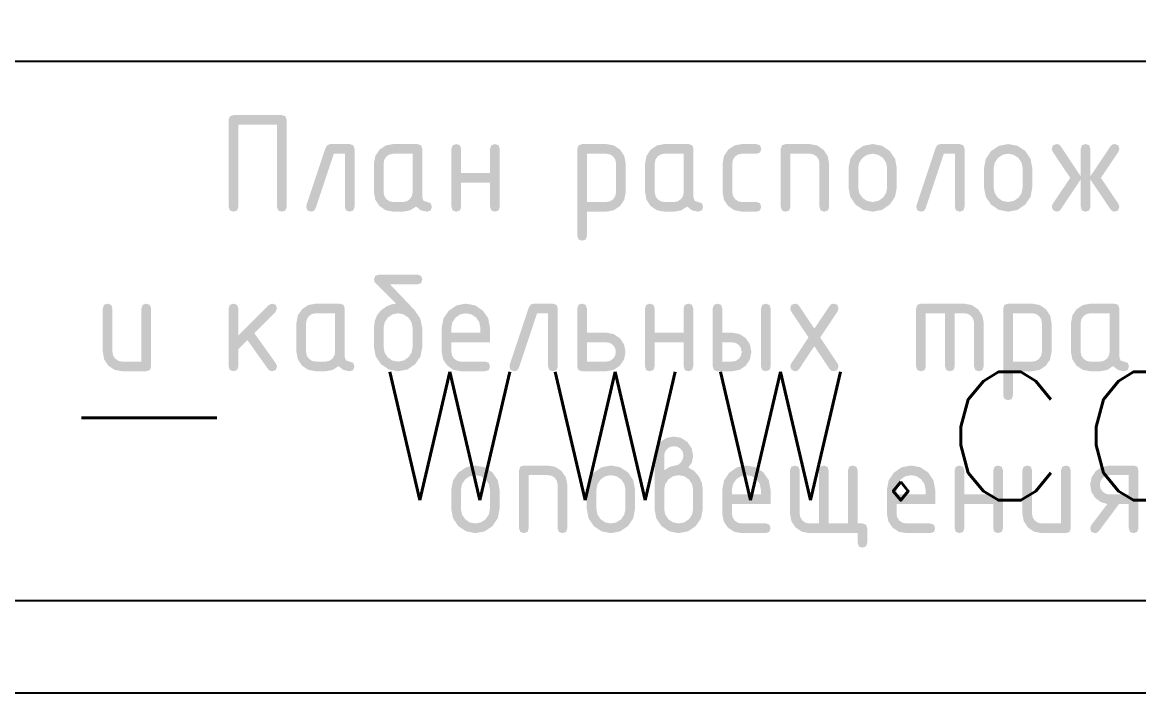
# Model space of a CAD drawing. Header units: millimetres. Extents: x 0 to 420, y 0 to 297.
# Drawn here: x 337.59 to 358.61, y 0 to 12.62 of the extents above; entities that cross this region are included whole.
import ezdxf

# ---------------------------------------------------------------- set-up
doc = ezdxf.new("R2010")
doc.units = ezdxf.units.MM
doc.layers.get('0').update_dxf_attribs({"linetype": 'CONTINUOUS'})
doc.styles.get("Standard").update_dxf_attribs({"font": 'STANDARD'})

# ---------------------------------------------------------------- blocks, each defined once
blk = doc.blocks.new('ABViewer')
at = {"color": 0, "true_color": 0x000001, "insert": (0, 0), "char_height": 0.05, "attachment_point": 1}
blk.add_mtext('ABViewer 16 trial version - www.cadsofttools.com', dxfattribs=at)

msp = doc.modelspace()

# ---------------------------------------------------------------- hatches: boundary and pattern name
at = {"true_color": 0x000007}
for points in [[(341.56427, 10.877878), (342.473775, 10.877878), (342.541988, 10.85514), (342.564726, 10.786928), (342.564726, 9.149818), (342.541988, 9.081605), (342.473775, 9.058868), (342.405562, 9.081605), (342.382825, 9.149818), (342.382825, 10.695977), (341.65522, 10.695977), (341.65522, 9.149818), (341.632483, 9.081605), (341.56427, 9.058868), (341.496057, 9.081605), (341.473319, 9.149818), (341.473319, 10.786928), (341.496057, 10.85514)], [(343.387775, 10.332175), (343.751577, 10.332175), (343.81979, 10.309437), (343.842528, 10.241224), (343.842528, 9.149818), (343.81979, 9.081605), (343.751577, 9.058868), (343.683365, 9.081605), (343.660627, 9.149818), (343.660627, 10.150274), (343.452819, 10.150274), (343.109412, 9.121155), (343.077648, 9.074302), (343.023973, 9.058868), (342.95576, 9.082019), (342.933023, 9.151472), (342.937433, 9.179033), (343.296825, 10.257761), (343.331965, 10.313571)], [(345.850453, 9.604571), (345.850453, 9.149818), (345.827716, 9.081605), (345.759503, 9.058868), (345.69129, 9.081605), (345.668552, 9.149818), (345.668552, 10.241224), (345.69129, 10.309437), (345.759503, 10.332175), (345.827716, 10.309437), (345.850453, 10.241224), (345.850453, 9.786472), (346.396157, 9.786472), (346.396157, 10.241224), (346.418894, 10.309437), (346.487107, 10.332175), (346.55532, 10.309437), (346.578058, 10.241224), (346.578058, 9.149818), (346.55532, 9.081605), (346.487107, 9.058868), (346.418894, 9.081605), (346.396157, 9.149818), (346.396157, 9.604571)], [(350.956587, 9.968373), (350.956587, 9.42267), (350.969885, 9.353285), (351.010054, 9.294237), (351.069103, 9.254067), (351.138488, 9.240769), (351.411339, 9.240769), (351.479552, 9.218031), (351.50229, 9.149818), (351.479552, 9.081605), (351.411339, 9.058868), (351.138488, 9.058868), (350.997445, 9.08505), (350.879968, 9.16415), (350.800868, 9.281628), (350.774686, 9.42267), (350.774686, 9.968373), (350.800868, 10.109415), (350.879968, 10.226893), (350.997445, 10.305785), (351.138488, 10.332175), (351.411339, 10.332175), (351.479552, 10.309437), (351.50229, 10.241224), (351.479552, 10.173012), (351.411339, 10.150274), (351.138488, 10.150274), (351.068208, 10.137045), (351.009503, 10.097357), (350.969816, 10.038653)], [(351.869463, 9.149818), (351.869463, 10.241224), (351.892201, 10.309437), (351.960414, 10.332175), (352.415166, 10.332175), (352.555244, 10.305441), (352.672584, 10.22579), (352.752234, 10.10845), (352.778968, 9.968373), (352.778968, 9.149818), (352.756231, 9.081605), (352.688018, 9.058868), (352.619805, 9.081605), (352.597067, 9.149818), (352.597067, 9.968373), (352.583907, 10.039135), (352.544702, 10.097908), (352.485929, 10.137114), (352.415166, 10.150274), (352.051364, 10.150274), (352.051364, 9.149818), (352.028627, 9.081605), (351.960414, 9.058868), (351.892201, 9.081605)], [(354.875868, 10.332175), (355.23967, 10.332175), (355.307883, 10.309437), (355.33062, 10.241224), (355.33062, 9.149818), (355.307883, 9.081605), (355.23967, 9.058868), (355.171457, 9.081605), (355.148719, 9.149818), (355.148719, 10.150274), (354.940911, 10.150274), (354.597504, 9.121155), (354.56574, 9.074302), (354.512066, 9.058868), (354.443853, 9.082019), (354.421115, 9.151472), (354.425525, 9.179033), (354.784917, 10.257761), (354.820057, 10.313571)], [(357.518471, 9.666858), (357.139786, 9.099106), (357.10754, 9.068858), (357.063718, 9.058868), (356.999777, 9.085877), (356.972767, 9.149818), (356.988201, 9.201081), (357.320033, 9.695521), (356.988201, 10.190513), (356.972767, 10.241224), (356.995505, 10.309437), (357.063718, 10.332175), (357.10754, 10.322253), (357.139786, 10.292487), (357.518471, 9.724736), (357.518471, 10.241224), (357.541208, 10.309437), (357.609421, 10.332175), (357.677634, 10.309437), (357.700372, 10.241224), (357.700372, 9.724736), (358.079608, 10.292487), (358.111371, 10.322253), (358.155124, 10.332175), (358.223337, 10.309437), (358.246075, 10.241224), (358.231192, 10.190513), (357.898809, 9.695521), (358.231192, 9.201081), (358.246075, 9.149818), (358.223337, 9.081605), (358.155124, 9.058868), (358.111371, 9.068858), (358.079608, 9.099106), (357.700372, 9.666858), (357.700372, 9.149818), (357.677634, 9.081605), (357.609421, 9.058868), (357.541208, 9.081605), (357.518471, 9.149818)], [(340.012073, 7.235431), (340.012073, 6.144024), (339.989336, 6.075812), (339.921123, 6.053074), (339.46637, 6.053074), (339.325328, 6.079257), (339.20785, 6.158356), (339.128751, 6.275834), (339.102568, 6.416876), (339.102568, 7.235431), (339.125306, 7.303644), (339.193519, 7.326381), (339.261731, 7.303644), (339.284469, 7.235431), (339.284469, 6.416876), (339.297767, 6.347492), (339.337937, 6.288443), (339.396986, 6.248273), (339.46637, 6.234975), (339.830172, 6.234975), (339.830172, 7.235431), (339.85291, 7.303644), (339.921123, 7.326381), (339.989336, 7.303644)], [(341.655073, 6.728313), (342.227234, 7.300474), (342.291726, 7.326381), (342.359939, 7.303644), (342.382677, 7.235431), (342.355116, 7.172041), (341.955485, 6.77241), (342.365038, 6.19639), (342.382677, 6.142922), (342.359939, 6.075467), (342.291726, 6.053074), (342.2488, 6.062651), (342.21621, 6.091659), (341.824847, 6.641772), (341.655073, 6.471998), (341.655073, 6.144024), (341.632335, 6.075812), (341.564122, 6.053074), (341.495909, 6.075812), (341.473172, 6.144024), (341.473172, 7.235431), (341.495909, 7.303644), (341.564122, 7.326381), (341.632335, 7.303644), (341.655073, 7.235431)], [(347.215106, 7.326381), (347.578908, 7.326381), (347.647121, 7.303644), (347.669859, 7.235431), (347.669859, 6.144024), (347.647121, 6.075812), (347.578908, 6.053074), (347.510695, 6.075812), (347.487958, 6.144024), (347.487958, 7.14448), (347.280149, 7.14448), (346.936742, 6.115361), (346.904978, 6.068508), (346.851304, 6.053074), (346.783091, 6.076225), (346.760353, 6.145678), (346.764763, 6.173239), (347.124155, 7.251967), (347.159295, 7.307778)], [(349.493907, 6.598777), (349.493907, 6.144024), (349.471169, 6.075812), (349.402956, 6.053074), (349.334743, 6.075812), (349.312006, 6.144024), (349.312006, 7.235431), (349.334743, 7.303644), (349.402956, 7.326381), (349.471169, 7.303644), (349.493907, 7.235431), (349.493907, 6.780678), (350.03961, 6.780678), (350.03961, 7.235431), (350.062347, 7.303644), (350.13056, 7.326381), (350.198773, 7.303644), (350.221511, 7.235431), (350.221511, 6.144024), (350.198773, 6.075812), (350.13056, 6.053074), (350.062347, 6.075812), (350.03961, 6.144024), (350.03961, 6.598777)], [(352.612531, 6.689728), (352.942157, 6.195288), (352.95704, 6.144024), (352.934303, 6.075812), (352.86609, 6.053074), (352.822337, 6.063065), (352.790573, 6.093313), (352.502288, 6.526017), (352.214553, 6.093313), (352.182307, 6.063065), (352.138486, 6.053074), (352.074545, 6.080084), (352.047535, 6.144024), (352.062969, 6.195288), (352.392045, 6.689728), (352.062969, 7.184719), (352.047535, 7.235431), (352.070273, 7.303644), (352.138486, 7.326381), (352.182307, 7.316459), (352.214553, 7.286694), (352.502288, 6.855092), (352.790573, 7.286694), (352.822337, 7.316459), (352.86609, 7.326381), (352.934303, 7.304057), (352.95704, 7.237084), (352.942157, 7.184719)], [(354.509089, 7.326381), (355.327644, 7.326381), (355.467722, 7.299647), (355.585061, 7.219997), (355.664712, 7.102657), (355.691446, 6.962579), (355.691446, 6.144024), (355.668708, 6.075812), (355.600496, 6.053074), (355.532283, 6.075812), (355.509545, 6.144024), (355.509545, 6.962579), (355.496385, 7.033341), (355.45718, 7.092115), (355.398406, 7.13132), (355.327644, 7.14448), (355.145743, 7.14448), (355.145743, 6.144024), (355.123005, 6.075812), (355.054792, 6.053074), (354.986579, 6.075812), (354.963842, 6.144024), (354.963842, 7.14448), (354.60004, 7.14448), (354.60004, 6.144024), (354.577302, 6.075812), (354.509089, 6.053074), (354.440876, 6.075812), (354.418139, 6.144024), (354.418139, 7.235431), (354.440876, 7.303644)], [(346.940315, 3.095898), (346.940315, 4.187304), (346.963052, 4.255517), (347.031265, 4.278254), (347.486018, 4.278254), (347.626095, 4.25152), (347.743435, 4.17187), (347.823086, 4.05453), (347.84982, 3.914452), (347.84982, 3.095898), (347.827082, 3.027685), (347.758869, 3.004947), (347.690657, 3.027685), (347.667919, 3.095898), (347.667919, 3.914452), (347.654759, 3.985214), (347.615553, 4.043988), (347.55678, 4.083193), (347.486018, 4.096353), (347.122216, 4.096353), (347.122216, 3.095898), (347.099478, 3.027685), (347.031265, 3.004947), (346.963052, 3.027685)], [(353.316926, 3.004947), (352.407421, 3.004947), (352.266379, 3.031405), (352.148901, 3.11078), (352.069802, 3.228189), (352.043619, 3.368749), (352.043619, 4.187304), (352.066357, 4.255517), (352.13457, 4.278254), (352.202782, 4.255517), (352.22552, 4.187304), (352.22552, 3.368749), (352.238818, 3.299365), (352.278988, 3.240316), (352.338037, 3.200146), (352.407421, 3.186848), (352.589322, 3.186848), (352.589322, 4.187304), (352.61206, 4.255517), (352.680273, 4.278254), (352.748486, 4.255517), (352.771223, 4.187304), (352.771223, 3.186848), (353.135025, 3.186848), (353.135025, 4.187304), (353.157763, 4.255517), (353.225976, 4.278254), (353.294189, 4.255517), (353.316926, 4.187304), (353.316926, 3.186848), (353.407877, 3.186848), (353.47609, 3.16411), (353.498827, 3.095898), (353.498827, 2.823046), (353.47609, 2.754833), (353.407877, 2.732095), (353.339664, 2.754833), (353.316926, 2.823046)], [(355.325975, 3.55065), (355.325975, 3.095898), (355.303238, 3.027685), (355.235025, 3.004947), (355.166812, 3.027685), (355.144074, 3.095898), (355.144074, 4.187304), (355.166812, 4.255517), (355.235025, 4.278254), (355.303238, 4.255517), (355.325975, 4.187304), (355.325975, 3.732551), (355.871679, 3.732551), (355.871679, 4.187304), (355.894416, 4.255517), (355.962629, 4.278254), (356.030842, 4.255517), (356.05358, 4.187304), (356.05358, 3.095898), (356.030842, 3.027685), (355.962629, 3.004947), (355.894416, 3.027685), (355.871679, 3.095898), (355.871679, 3.55065)], [(357.329406, 4.187304), (357.329406, 3.095898), (357.306668, 3.027685), (357.238455, 3.004947), (356.783703, 3.004947), (356.64266, 3.03113), (356.525183, 3.110229), (356.446083, 3.227707), (356.419901, 3.368749), (356.419901, 4.187304), (356.442638, 4.255517), (356.510851, 4.278254), (356.579064, 4.255517), (356.601802, 4.187304), (356.601802, 3.368749), (356.6151, 3.299365), (356.655269, 3.240316), (356.714318, 3.200146), (356.783703, 3.186848), (357.147505, 3.186848), (357.147505, 4.187304), (357.170242, 4.255517), (357.238455, 4.278254), (357.306668, 4.255517)]]:
    msp.add_hatch(color=0, dxfattribs=at).paths.add_polyline_path(points, flags=0)
h = msp.add_hatch(color=0, dxfattribs=at)
h.paths.add_polyline_path([(344.936453, 10.150274), (344.572651, 10.150274), (344.502371, 10.137045), (344.443667, 10.097357), (344.403979, 10.038653), (344.39075, 9.968373), (344.39075, 9.42267), (344.404048, 9.353285), (344.444218, 9.294237), (344.503267, 9.254067), (344.572651, 9.240769), (344.754552, 9.240769), (344.824832, 9.253998), (344.883536, 9.293685), (344.923224, 9.35239), (344.936453, 9.42267)], flags=0)
h.paths.add_polyline_path([(345.300255, 9.149818), (345.277518, 9.081605), (345.209305, 9.058868), (345.093825, 9.082914), (345.001496, 9.15533), (344.889186, 9.082914), (344.754552, 9.058868), (344.572651, 9.058868), (344.431609, 9.08505), (344.314131, 9.16415), (344.235032, 9.281628), (344.208849, 9.42267), (344.208849, 9.968373), (344.235032, 10.109415), (344.314131, 10.226893), (344.431609, 10.305785), (344.572651, 10.332175), (345.027404, 10.332175), (345.095616, 10.309437), (345.118354, 10.241224), (345.118354, 9.331719), (345.141092, 9.263506), (345.209305, 9.240769), (345.277518, 9.218031)], flags=0)
h = msp.add_hatch(color=0, dxfattribs=at)
h.paths.add_polyline_path([(348.039156, 10.241224), (348.061894, 10.309437), (348.130107, 10.332175), (348.584859, 10.332175), (348.725901, 10.305785), (348.843379, 10.226893), (348.922272, 10.109415), (348.948661, 9.968373), (348.948661, 9.42267), (348.922272, 9.28211), (348.843379, 9.164701), (348.725901, 9.085326), (348.584859, 9.058868), (348.221057, 9.058868), (348.221057, 8.604115), (348.198319, 8.535902), (348.130107, 8.513165), (348.061894, 8.535902), (348.039156, 8.604115)], flags=0)
h.paths.add_polyline_path([(348.221057, 10.150274), (348.221057, 9.240769), (348.584859, 9.240769), (348.655139, 9.253998), (348.713844, 9.293685), (348.753531, 9.35239), (348.76676, 9.42267), (348.76676, 9.968373), (348.7536, 10.039135), (348.714395, 10.097908), (348.655621, 10.137114), (348.584859, 10.150274)], flags=0)
h = msp.add_hatch(color=0, dxfattribs=at)
h.paths.add_polyline_path([(350.042586, 10.150274), (349.678784, 10.150274), (349.608504, 10.137045), (349.5498, 10.097357), (349.510112, 10.038653), (349.496883, 9.968373), (349.496883, 9.42267), (349.510181, 9.353285), (349.550351, 9.294237), (349.6094, 9.254067), (349.678784, 9.240769), (349.860685, 9.240769), (349.930965, 9.253998), (349.98967, 9.293685), (350.029357, 9.35239), (350.042586, 9.42267)], flags=0)
h.paths.add_polyline_path([(350.406388, 9.149818), (350.383651, 9.081605), (350.315438, 9.058868), (350.199958, 9.082914), (350.10763, 9.15533), (349.99532, 9.082914), (349.860685, 9.058868), (349.678784, 9.058868), (349.537742, 9.08505), (349.420264, 9.16415), (349.341165, 9.281628), (349.314982, 9.42267), (349.314982, 9.968373), (349.341165, 10.109415), (349.420264, 10.226893), (349.537742, 10.305785), (349.678784, 10.332175), (350.133537, 10.332175), (350.20175, 10.309437), (350.224487, 10.241224), (350.224487, 9.331719), (350.247225, 9.263506), (350.315438, 9.240769), (350.383651, 9.218031)], flags=0)
h = msp.add_hatch(color=0, dxfattribs=at)
h.paths.add_polyline_path([(353.145289, 9.51362), (353.145289, 9.877422), (353.178431, 10.052226), (353.278132, 10.199332), (353.425238, 10.298826), (353.600042, 10.332175), (353.776637, 10.299171), (353.923054, 10.200434), (354.02179, 10.054018), (354.054794, 9.877422), (354.054794, 9.51362), (354.021446, 9.338816), (353.921952, 9.191711), (353.774846, 9.092009), (353.600042, 9.058868), (353.425238, 9.092009), (353.278132, 9.191711), (353.178431, 9.338816)], flags=0)
h.paths.add_polyline_path([(353.872893, 9.51362), (353.872893, 9.877422), (353.852774, 9.981947), (353.792967, 10.070348), (353.704566, 10.130155), (353.600042, 10.150274), (353.495104, 10.130155), (353.407116, 10.070348), (353.347103, 9.981947), (353.32719, 9.877422), (353.32719, 9.51362), (353.347034, 9.4082), (353.406565, 9.320144), (353.494622, 9.260612), (353.600042, 9.240769), (353.704566, 9.260681), (353.792967, 9.320695), (353.852774, 9.408683)], flags=0)
h = msp.add_hatch(color=0, dxfattribs=at)
h.paths.add_polyline_path([(355.696941, 9.51362), (355.696941, 9.877422), (355.730083, 10.052226), (355.829784, 10.199332), (355.97689, 10.298826), (356.151694, 10.332175), (356.32829, 10.299171), (356.474706, 10.200434), (356.573443, 10.054018), (356.606447, 9.877422), (356.606447, 9.51362), (356.573098, 9.338816), (356.473604, 9.191711), (356.326498, 9.092009), (356.151694, 9.058868), (355.97689, 9.092009), (355.829784, 9.191711), (355.730083, 9.338816)], flags=0)
h.paths.add_polyline_path([(356.424546, 9.51362), (356.424546, 9.877422), (356.404426, 9.981947), (356.344619, 10.070348), (356.256218, 10.130155), (356.151694, 10.150274), (356.046756, 10.130155), (355.958769, 10.070348), (355.898755, 9.981947), (355.878842, 9.877422), (355.878842, 9.51362), (355.898686, 9.4082), (355.958217, 9.320144), (356.046274, 9.260612), (356.151694, 9.240769), (356.256218, 9.260681), (356.344619, 9.320695), (356.404426, 9.408683)], flags=0)
h = msp.add_hatch(color=0, dxfattribs=at)
h.paths.add_polyline_path([(345.118206, 6.871629), (345.118206, 6.507827), (345.084858, 6.333022), (344.985364, 6.185917), (344.838258, 6.086216), (344.663454, 6.053074), (344.48865, 6.086216), (344.341544, 6.185917), (344.241843, 6.333022), (344.208701, 6.507827), (344.208701, 6.871629), (344.223395, 6.999691), (344.267543, 7.109409), (344.341251, 7.200833), (344.444621, 7.274016), (344.538879, 7.313221), (344.626522, 7.326381), (344.226891, 7.726012), (344.208701, 7.780031), (344.231439, 7.849002), (344.299652, 7.872084), (345.02891, 7.872084), (345.097122, 7.849347), (345.11986, 7.781134), (345.097122, 7.712921), (345.02891, 7.690183), (344.51187, 7.690183), (344.969378, 7.209524), (345.080999, 7.046364)], flags=0)
h.paths.add_polyline_path([(344.936305, 6.507827), (344.936305, 6.871629), (344.916186, 6.976153), (344.856379, 7.064554), (344.767978, 7.124361), (344.663454, 7.14448), (344.558516, 7.124361), (344.470528, 7.064554), (344.410515, 6.976153), (344.390602, 6.871629), (344.390602, 6.507827), (344.410446, 6.402407), (344.469977, 6.31435), (344.558034, 6.254819), (344.663454, 6.234975), (344.767978, 6.254888), (344.856379, 6.314901), (344.916186, 6.402889)], flags=0)
h = msp.add_hatch(color=0, dxfattribs=at)
h.paths.add_polyline_path([(343.476602, 7.14448), (343.1128, 7.14448), (343.04252, 7.131251), (342.983815, 7.091564), (342.944128, 7.032859), (342.930899, 6.962579), (342.930899, 6.416876), (342.944197, 6.347492), (342.984367, 6.288443), (343.043416, 6.248273), (343.1128, 6.234975), (343.294701, 6.234975), (343.364981, 6.248204), (343.423685, 6.287892), (343.463373, 6.346596), (343.476602, 6.416876)], flags=0)
h.paths.add_polyline_path([(343.840404, 6.144024), (343.817666, 6.075812), (343.749454, 6.053074), (343.633974, 6.077121), (343.541645, 6.149537), (343.429335, 6.077121), (343.294701, 6.053074), (343.1128, 6.053074), (342.971758, 6.079257), (342.85428, 6.158356), (342.775181, 6.275834), (342.748998, 6.416876), (342.748998, 6.962579), (342.775181, 7.103621), (342.85428, 7.221099), (342.971758, 7.299992), (343.1128, 7.326381), (343.567552, 7.326381), (343.635765, 7.303644), (343.658503, 7.235431), (343.658503, 6.325926), (343.681241, 6.257713), (343.749454, 6.234975), (343.817666, 6.212237)], flags=0)
h = msp.add_hatch(color=0, dxfattribs=at)
h.paths.add_polyline_path([(345.93928, 7.14448), (345.834342, 7.124361), (345.746355, 7.064554), (345.686341, 6.976153), (345.666428, 6.871629), (345.666428, 6.780678), (346.212131, 6.780678), (346.212131, 6.871629), (346.192012, 6.976153), (346.132205, 7.064554), (346.043804, 7.124361)], flags=0)
h.paths.add_polyline_path([(345.666428, 6.598777), (345.666428, 6.416876), (345.679726, 6.347492), (345.719896, 6.288443), (345.778945, 6.248273), (345.848329, 6.234975), (346.303082, 6.234975), (346.371295, 6.212237), (346.394033, 6.144024), (346.371295, 6.075812), (346.303082, 6.053074), (345.848329, 6.053074), (345.707287, 6.079257), (345.589809, 6.158356), (345.51071, 6.275834), (345.484527, 6.416876), (345.484527, 6.871629), (345.517669, 7.046433), (345.61737, 7.193538), (345.764476, 7.293033), (345.93928, 7.326381), (346.115876, 7.293377), (346.262292, 7.194641), (346.361028, 7.048224), (346.394033, 6.871629), (346.394033, 6.598777)], flags=0)
h = msp.add_hatch(color=0, dxfattribs=at)
h.paths.add_polyline_path([(348.945685, 6.416876), (348.919295, 6.275834), (348.840403, 6.158356), (348.722925, 6.079257), (348.581883, 6.053074), (348.12713, 6.053074), (348.058917, 6.075812), (348.036179, 6.144024), (348.036179, 7.235431), (348.058917, 7.303644), (348.12713, 7.326381), (348.195343, 7.303644), (348.218081, 7.235431), (348.218081, 6.780678), (348.581883, 6.780678), (348.722925, 6.753944), (348.840403, 6.674294), (348.919295, 6.556954)], flags=0)
h.paths.add_polyline_path([(348.763784, 6.416876), (348.750623, 6.487638), (348.711418, 6.546412), (348.652645, 6.585617), (348.581883, 6.598777), (348.218081, 6.598777), (348.218081, 6.234975), (348.581883, 6.234975), (348.652163, 6.248204), (348.710867, 6.287892), (348.750554, 6.346596)], flags=0)
h = msp.add_hatch(color=0, dxfattribs=at)
h.paths.add_polyline_path([(351.315436, 6.416876), (351.289046, 6.275834), (351.210154, 6.158356), (351.092676, 6.079257), (350.951634, 6.053074), (350.678782, 6.053074), (350.610569, 6.075812), (350.587832, 6.144024), (350.587832, 7.235431), (350.610569, 7.303644), (350.678782, 7.326381), (350.746995, 7.303644), (350.769733, 7.235431), (350.769733, 6.780678), (350.951634, 6.780678), (351.092676, 6.754289), (351.210154, 6.675396), (351.289046, 6.557918)], flags=0)
h.paths.add_polyline_path([(351.133535, 6.416876), (351.120374, 6.487638), (351.081169, 6.546412), (351.022396, 6.585617), (350.951634, 6.598777), (350.769733, 6.598777), (350.769733, 6.234975), (350.951634, 6.234975), (351.021914, 6.248204), (351.080618, 6.287892), (351.120306, 6.346596)], flags=0)
h.paths.add_polyline_path([(351.497337, 7.235431), (351.520074, 7.303644), (351.588287, 7.326381), (351.6565, 7.303644), (351.679238, 7.235431), (351.679238, 6.144024), (351.6565, 6.075812), (351.588287, 6.053074), (351.520074, 6.075812), (351.497337, 6.144024)], flags=0)
h = msp.add_hatch(color=0, dxfattribs=at)
h.paths.add_polyline_path([(356.058891, 7.235431), (356.081628, 7.303644), (356.149841, 7.326381), (356.604594, 7.326381), (356.745636, 7.299992), (356.863114, 7.221099), (356.942006, 7.103621), (356.968396, 6.962579), (356.968396, 6.416876), (356.942006, 6.276316), (356.863114, 6.158907), (356.745636, 6.079532), (356.604594, 6.053074), (356.240792, 6.053074), (356.240792, 5.598321), (356.218054, 5.530108), (356.149841, 5.507371), (356.081628, 5.530108), (356.058891, 5.598321)], flags=0)
h.paths.add_polyline_path([(356.240792, 7.14448), (356.240792, 6.234975), (356.604594, 6.234975), (356.674874, 6.248204), (356.733578, 6.287892), (356.773266, 6.346596), (356.786495, 6.416876), (356.786495, 6.962579), (356.773335, 7.033341), (356.734129, 7.092115), (356.675356, 7.13132), (356.604594, 7.14448)], flags=0)
h = msp.add_hatch(color=0, dxfattribs=at)
h.paths.add_polyline_path([(358.062321, 7.14448), (357.698519, 7.14448), (357.628239, 7.131251), (357.569534, 7.091564), (357.529847, 7.032859), (357.516618, 6.962579), (357.516618, 6.416876), (357.529916, 6.347492), (357.570086, 6.288443), (357.629135, 6.248273), (357.698519, 6.234975), (357.88042, 6.234975), (357.9507, 6.248204), (358.009404, 6.287892), (358.049092, 6.346596), (358.062321, 6.416876)], flags=0)
h.paths.add_polyline_path([(358.426123, 6.144024), (358.403385, 6.075812), (358.335172, 6.053074), (358.219693, 6.077121), (358.127364, 6.149537), (358.015054, 6.077121), (357.88042, 6.053074), (357.698519, 6.053074), (357.557477, 6.079257), (357.439999, 6.158356), (357.360899, 6.275834), (357.334717, 6.416876), (357.334717, 6.962579), (357.360899, 7.103621), (357.439999, 7.221099), (357.557477, 7.299992), (357.698519, 7.326381), (358.153271, 7.326381), (358.221484, 7.303644), (358.244222, 7.235431), (358.244222, 6.325926), (358.26696, 6.257713), (358.335172, 6.234975), (358.403385, 6.212237)], flags=0)
h = msp.add_hatch(color=0, dxfattribs=at)
h.paths.add_polyline_path([(349.673868, 4.187304), (349.784731, 4.255517), (349.886086, 4.278254), (349.940518, 4.294033), (349.990817, 4.341644), (350.025819, 4.4009), (350.03767, 4.460155), (350.02451, 4.530918), (349.985305, 4.589691), (349.926531, 4.628896), (349.855769, 4.642056), (349.785489, 4.628827), (349.726785, 4.58914), (349.687097, 4.530435), (349.673868, 4.460155)], flags=0)
h.paths.add_polyline_path([(350.128621, 4.241323), (350.241137, 4.17311), (350.327609, 4.074305), (350.382938, 3.954484), (350.401472, 3.823502), (350.401472, 3.4597), (350.368124, 3.284), (350.268629, 3.137239), (350.121524, 3.03802), (349.94672, 3.004947), (349.77102, 3.038089), (349.624259, 3.13779), (349.52504, 3.284895), (349.491967, 3.4597), (349.491967, 4.460155), (349.518425, 4.601198), (349.5978, 4.718675), (349.715209, 4.797568), (349.855769, 4.823957), (349.996811, 4.797223), (350.114289, 4.717573), (350.193182, 4.600233), (350.219571, 4.460155), (350.196833, 4.336476)], flags=0)
h.paths.add_polyline_path([(350.219571, 3.4597), (350.219571, 3.823502), (350.199727, 3.928026), (350.140196, 4.016427), (350.052139, 4.076234), (349.94672, 4.096353), (349.8413, 4.076234), (349.753243, 4.016427), (349.693712, 3.928026), (349.673868, 3.823502), (349.673868, 3.4597), (349.693712, 3.35428), (349.753243, 3.266223), (349.8413, 3.206692), (349.94672, 3.186848), (350.052139, 3.206761), (350.140196, 3.266774), (350.199727, 3.354762)], flags=0)
h = msp.add_hatch(color=0, dxfattribs=at)
h.paths.add_polyline_path([(345.664489, 3.4597), (345.664489, 3.823502), (345.69763, 3.998306), (345.797332, 4.145411), (345.944437, 4.244906), (346.119241, 4.278254), (346.295837, 4.24525), (346.442253, 4.146514), (346.54099, 4.000097), (346.573994, 3.823502), (346.573994, 3.4597), (346.540645, 3.284895), (346.441151, 3.13779), (346.294045, 3.038089), (346.119241, 3.004947), (345.944437, 3.038089), (345.797332, 3.13779), (345.69763, 3.284895)], flags=0)
h.paths.add_polyline_path([(346.392093, 3.4597), (346.392093, 3.823502), (346.371973, 3.928026), (346.312167, 4.016427), (346.223765, 4.076234), (346.119241, 4.096353), (346.014304, 4.076234), (345.926316, 4.016427), (345.866302, 3.928026), (345.84639, 3.823502), (345.84639, 3.4597), (345.866233, 3.35428), (345.925765, 3.266223), (346.013821, 3.206692), (346.119241, 3.186848), (346.223765, 3.206761), (346.312167, 3.266774), (346.371973, 3.354762)], flags=0)
h = msp.add_hatch(color=0, dxfattribs=at)
h.paths.add_polyline_path([(348.216141, 3.4597), (348.216141, 3.823502), (348.249283, 3.998306), (348.348984, 4.145411), (348.496089, 4.244906), (348.670893, 4.278254), (348.847489, 4.24525), (348.993906, 4.146514), (349.092642, 4.000097), (349.125646, 3.823502), (349.125646, 3.4597), (349.092298, 3.284895), (348.992803, 3.13779), (348.845698, 3.038089), (348.670893, 3.004947), (348.496089, 3.038089), (348.348984, 3.13779), (348.249283, 3.284895)], flags=0)
h.paths.add_polyline_path([(348.943745, 3.4597), (348.943745, 3.823502), (348.923626, 3.928026), (348.863819, 4.016427), (348.775418, 4.076234), (348.670893, 4.096353), (348.565956, 4.076234), (348.477968, 4.016427), (348.417955, 3.928026), (348.398042, 3.823502), (348.398042, 3.4597), (348.417886, 3.35428), (348.477417, 3.266223), (348.565474, 3.206692), (348.670893, 3.186848), (348.775418, 3.206761), (348.863819, 3.266774), (348.923626, 3.354762)], flags=0)
h = msp.add_hatch(color=0, dxfattribs=at)
h.paths.add_polyline_path([(351.222546, 4.096353), (351.117608, 4.076234), (351.02962, 4.016427), (350.969607, 3.928026), (350.949694, 3.823502), (350.949694, 3.732551), (351.495397, 3.732551), (351.495397, 3.823502), (351.475278, 3.928026), (351.415471, 4.016427), (351.32707, 4.076234)], flags=0)
h.paths.add_polyline_path([(350.949694, 3.55065), (350.949694, 3.368749), (350.962992, 3.299365), (351.003162, 3.240316), (351.062211, 3.200146), (351.131595, 3.186848), (351.586348, 3.186848), (351.654561, 3.16411), (351.677298, 3.095898), (351.654561, 3.027685), (351.586348, 3.004947), (351.131595, 3.004947), (350.990553, 3.03113), (350.873075, 3.110229), (350.793976, 3.227707), (350.767793, 3.368749), (350.767793, 3.823502), (350.800935, 3.998306), (350.900636, 4.145411), (351.047741, 4.244906), (351.222546, 4.278254), (351.399141, 4.24525), (351.545558, 4.146514), (351.644294, 4.000097), (351.677298, 3.823502), (351.677298, 3.55065)], flags=0)
h = msp.add_hatch(color=0, dxfattribs=at)
h.paths.add_polyline_path([(354.323001, 4.096353), (354.218063, 4.076234), (354.130076, 4.016427), (354.070062, 3.928026), (354.050149, 3.823502), (354.050149, 3.732551), (354.595853, 3.732551), (354.595853, 3.823502), (354.575733, 3.928026), (354.515926, 4.016427), (354.427525, 4.076234)], flags=0)
h.paths.add_polyline_path([(354.050149, 3.55065), (354.050149, 3.368749), (354.063447, 3.299365), (354.103617, 3.240316), (354.162666, 3.200146), (354.23205, 3.186848), (354.686803, 3.186848), (354.755016, 3.16411), (354.777754, 3.095898), (354.755016, 3.027685), (354.686803, 3.004947), (354.23205, 3.004947), (354.091008, 3.03113), (353.97353, 3.110229), (353.894431, 3.227707), (353.868248, 3.368749), (353.868248, 3.823502), (353.90139, 3.998306), (354.001091, 4.145411), (354.148197, 4.244906), (354.323001, 4.278254), (354.499597, 4.24525), (354.646013, 4.146514), (354.74475, 4.000097), (354.777754, 3.823502), (354.777754, 3.55065)], flags=0)
h = msp.add_hatch(color=0, dxfattribs=at)
h.paths.add_polyline_path([(358.019841, 3.553406), (357.891339, 3.591164), (357.787228, 3.671917), (357.718533, 3.78347), (357.695727, 3.914452), (357.721909, 4.055494), (357.801009, 4.172972), (357.918486, 4.251865), (358.059529, 4.278254), (358.514281, 4.278254), (358.582494, 4.255517), (358.605232, 4.187304), (358.605232, 3.095898), (358.582494, 3.027685), (358.514281, 3.004947), (358.446068, 3.027685), (358.423331, 3.095898), (358.423331, 3.55065), (358.238674, 3.55065), (357.859989, 3.04243), (357.827674, 3.01418), (357.786677, 3.004947), (357.718464, 3.027685), (357.695727, 3.095898), (357.713917, 3.151019)], flags=0)
h.paths.add_polyline_path([(357.877628, 3.914452), (357.890926, 3.845068), (357.931096, 3.786019), (357.990144, 3.745849), (358.059529, 3.732551), (358.423331, 3.732551), (358.423331, 4.096353), (358.059529, 4.096353), (357.989249, 4.083124), (357.930544, 4.043437), (357.890857, 3.984732)], flags=0)

# ---------------------------------------------------------------- linework, layer by layer
at = {"color": 0, "true_color": 0x000007}
for points in [[(0.211668, 0), (420.073667, 0), (420.073667, 296.925999), (0.211668, 296.925999)], [(7.239002, 1.735667), (418.338, 1.735667), (418.338, 295.190332), (7.239002, 295.190332)]]:
    msp.add_lwpolyline(points, close=True, dxfattribs=at)
for points in [[(336.973334, 11.895667), (418.338, 11.895667)], [(292.862001, 1.735667), (418.338, 1.735667)]]:
    msp.add_lwpolyline(points, dxfattribs=at)

# ---------------------------------------------------------------- block references
at = {"color": 0, "true_color": 0x000000, "xscale": 72.47926, "yscale": 72.47926}
msp.add_blockref('ABViewer', (280.119667, 7.247926), dxfattribs=at)

doc.saveas('drawing.dxf')
